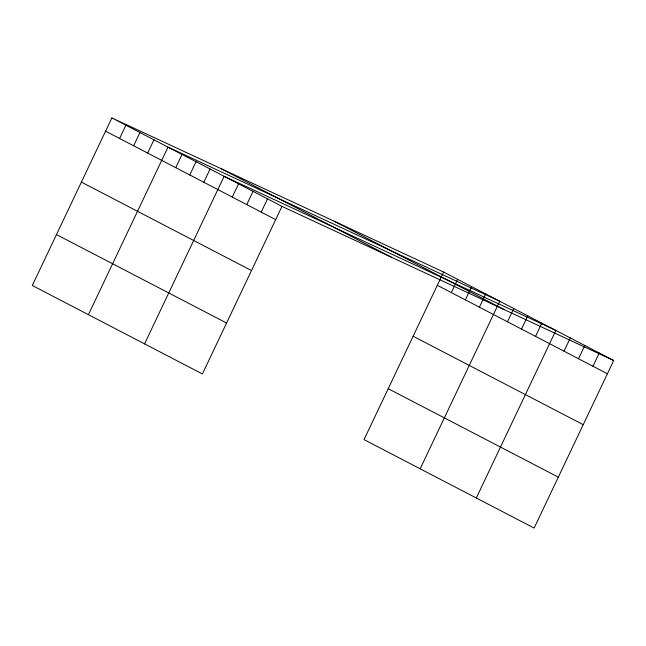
<?xml version="1.0" encoding="UTF-8"?>
<svg xmlns="http://www.w3.org/2000/svg" width="646" height="646" viewBox="0 0 646 646"><rect width="100%" height="100%" fill="white"/><g stroke="black" fill="none" stroke-linecap="round" stroke-linejoin="round"><path stroke-width="0.97" d="M111.871 117.927L32.3 285.492L202.392 373.953L281.963 206.389L111.871 117.927L443.608 272.047L613.7 360.508L534.129 528.073L364.037 439.611L443.608 272.047M119.607 138.478L125.897 125.227M133.641 145.778L139.932 132.519M147.676 153.07L153.966 139.819M88.429 314.683L168 147.118L499.738 301.238L420.166 468.802M175.736 167.669L182.035 154.418M189.771 174.969L196.061 161.71M203.805 182.261L210.095 169.01M144.567 343.882L224.13 176.31L555.867 330.429L476.304 498.001M232.294 197.078L238.592 183.827M246.756 204.596L253.046 191.345M261.21 212.122L267.501 198.863M451.344 292.598L457.634 279.347M465.378 299.897L471.669 286.638M479.413 307.189L485.703 293.938M507.473 321.789L513.772 308.538M521.508 329.089L527.798 315.829M535.542 336.38L541.832 323.129M564.031 351.198L570.329 337.947M578.493 358.716L584.783 345.465M592.947 366.242L599.246 352.982M281.963 206.389L613.7 360.508M334.135 221.19L504.227 309.644M221.344 168.784L391.436 257.245M437.31 285.298L607.41 373.759M105.573 131.178L275.672 219.64M413.133 336.227L583.225 424.68M81.396 182.107L251.488 270.561M388.222 388.69L558.314 477.152M56.485 234.571L226.576 323.032"/></g></svg>
